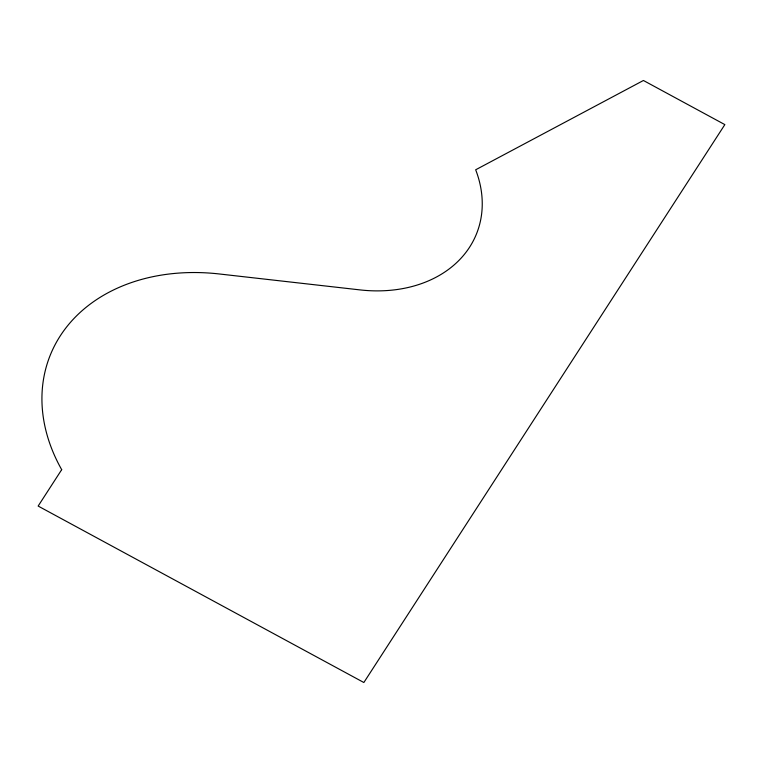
<?xml version="1.0" encoding="UTF-8"?>
<svg xmlns="http://www.w3.org/2000/svg" width="763" height="763" viewBox="0 0 763 763"><rect width="100%" height="100%" fill="white"/><g stroke="black" fill="none" stroke-linecap="round" stroke-linejoin="round"><path stroke-width="1.14" d="M61.689 469.674L38.15 506.06L363.856 682.513L724.85 124.607L643.419 80.487L475.673 169.787A131.579 101.384 21.8 0 1 359.907 289.892L219.258 273.965A190.731 146.963 21.8 0 0 61.689 469.674"/></g></svg>
